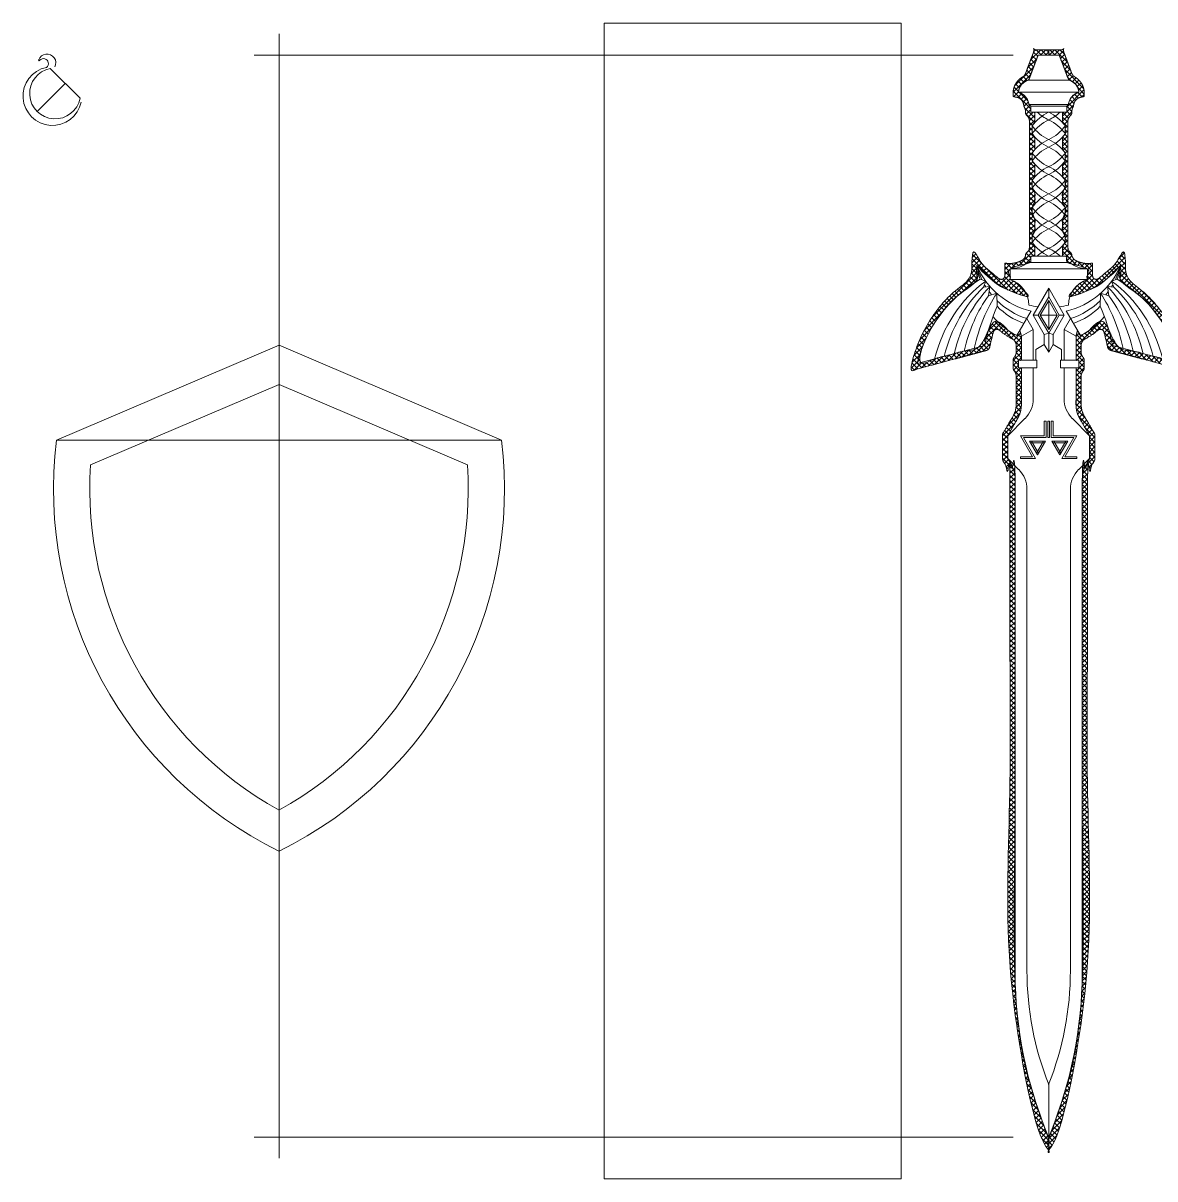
# Model space of a CAD drawing. Header units: inches. Extents: x -17.3 to 28.4, y -11 to 34.2.
# Drawn here: x 7.37 to 17.44, y 11.82 to 22.1 of the extents above; entities that cross this region are included whole.
import ezdxf

# ---------------------------------------------------------------- set-up
doc = ezdxf.new("R2010")
doc.units = ezdxf.units.IN
doc.header["$MEASUREMENT"] = 0
doc.layers.add('NOPLOT', color=5, linetype='Continuous', lineweight=5)
picture_1 = doc.add_image_def('image2.png', size_in_pixel=(401, 1561))

# ---------------------------------------------------------------- blocks, each defined once
blk = doc.blocks.new('HandleStrap')
at = {"layer": 'NOPLOT'}
for p, q in [((-0.025, 0.066), (-0.025, 0.121)), ((0, -0.035), (0, 0.035)), ((-0.025, -0.066), (-0.025, -0.121))]:
    blk.add_line(p, q, dxfattribs=at)
for centre, start, end in [((-0.306, -0.189), 36.1143, 65.3379), ((-0.306, -0.258), 36.1143, 65.3379), ((-0.306, 0.258), 294.6621, 323.8857), ((-0.306, 0.189), 294.6621, 323.8857)]:
    blk.add_arc(centre, 0.379, start, end, dxfattribs=at)
blk = doc.blocks.new('Handle')
at = {"layer": 'NOPLOT'}
for p in [(0.148, 0.484), (0.148, 0.242), (0.148, 0), (0.148, -0.242), (0.148, -0.484)]:
    blk.add_blockref('HandleStrap', p, dxfattribs=at)
blk = doc.blocks.new('MS_Half')
at = {"layer": 'NOPLOT'}
h = blk.add_hatch(dxfattribs=at)
h.set_pattern_fill('ANSI37', color=256, scale=0.25)
h.set_pattern_definition([(45, (23.207563, 0.0515), (-0.022097087, 0.022097087), []), (135, (23.207563, 0.0515), (-0.022097087, -0.022097087), [])])
edge = h.paths.add_edge_path()
edge.add_spline(control_points=[(-0.191, -0.543), (-0.177, -0.555), (-0.17, -0.572), (-0.17, -0.59), (-0.17, -0.962), (-0.17, -1.334), (-0.17, -1.705), (-0.17, -1.724), (-0.177, -1.74), (-0.191, -1.752), (-0.199, -1.76), (-0.205, -1.769), (-0.206, -1.78), (-0.209, -1.8), (-0.221, -1.816), (-0.238, -1.826), (-0.262, -1.839), (-0.29, -1.848), (-0.326, -1.853), (-0.335, -1.854), (-0.344, -1.854), (-0.36, -1.854), (-0.375, -1.852), (-0.39, -1.851), (-0.39, -1.851), (-0.391, -1.851), (-0.391, -1.851), (-0.391, -1.867), (-0.391, -1.884), (-0.391, -1.901), (-0.391, -1.922), (-0.391, -1.943), (-0.391, -1.964), (-0.391, -1.975), (-0.397, -1.986), (-0.407, -1.991), (-0.418, -1.997), (-0.43, -1.996), (-0.44, -1.989), (-0.501, -1.947), (-0.556, -1.897), (-0.602, -1.841), (-0.626, -1.811), (-0.648, -1.781), (-0.667, -1.749), (-0.676, -1.788), (-0.682, -1.827), (-0.685, -1.867), (-0.688, -1.906), (-0.688, -1.945), (-0.684, -1.984), (-0.8, -2.059), (-0.907, -2.157), (-1.099, -2.409), (-1.175, -2.57), (-1.215, -2.733), (-1.221, -2.758), (-1.227, -2.784), (-1.231, -2.809), (-1.207, -2.803), (-1.182, -2.796), (-1.157, -2.789), (-0.959, -2.736), (-0.761, -2.683), (-0.561, -2.629), (-0.559, -2.629), (-0.557, -2.628), (-0.539, -2.624), (-0.526, -2.61), (-0.523, -2.592), (-0.514, -2.548), (-0.503, -2.504), (-0.491, -2.462), (-0.488, -2.452), (-0.481, -2.444), (-0.47, -2.441), (-0.46, -2.437), (-0.449, -2.44), (-0.441, -2.446), (-0.404, -2.477), (-0.364, -2.504), (-0.323, -2.526), (-0.302, -2.537), (-0.289, -2.558), (-0.289, -2.581), (-0.289, -2.602), (-0.289, -2.623), (-0.289, -2.644), (-0.289, -2.659), (-0.295, -2.673), (-0.304, -2.685), (-0.312, -2.693), (-0.316, -2.704), (-0.316, -2.715), (-0.316, -2.737), (-0.316, -2.759), (-0.316, -2.782), (-0.316, -2.782), (-0.316, -2.782), (-0.316, -2.794), (-0.312, -2.804), (-0.304, -2.813), (-0.295, -2.824), (-0.289, -2.838), (-0.289, -2.853), (-0.289, -2.933), (-0.289, -3.012), (-0.289, -3.117), (-0.29, -3.129), (-0.295, -3.16), (-0.3, -3.175), (-0.318, -3.217), (-0.333, -3.239), (-0.36, -3.285), (-0.374, -3.309), (-0.393, -3.342), (-0.399, -3.353), (-0.405, -3.363), (-0.407, -3.366), (-0.409, -3.37), (-0.411, -3.374), (-0.411, -3.378), (-0.411, -3.382), (-0.411, -3.386), (-0.411, -3.453), (-0.411, -3.52), (-0.411, -3.587), (-0.411, -3.588), (-0.411, -3.588), (-0.411, -3.592), (-0.411, -3.597), (-0.411, -3.601), (-0.409, -3.604), (-0.407, -3.608), (-0.405, -3.612), (-0.401, -3.619), (-0.397, -3.626), (-0.387, -3.642), (-0.382, -3.651), (-0.376, -3.662), (-0.374, -3.665), (-0.372, -3.669), (-0.365, -3.683), (-0.357, -3.701), (-0.354, -3.71), (-0.35, -3.726), (-0.349, -3.732), (-0.347, -3.743), (-0.347, -3.747), (-0.346, -3.755), (-0.346, -3.758), (-0.346, -3.764), (-0.346, -3.766), (-0.346, -3.769), (-0.346, -3.79), (-0.346, -3.824), (-0.346, -3.841), (-0.346, -3.892), (-0.346, -3.927), (-0.346, -4.029), (-0.346, -4.098), (-0.346, -4.303), (-0.346, -4.44), (-0.346, -4.851), (-0.346, -5.125), (-0.346, -5.947), (-0.346, -6.495), (-0.346, -7.399), (-0.346, -7.755), (-0.346, -8.167), (-0.345, -8.212), (-0.342, -8.309), (-0.34, -8.358), (-0.33, -8.503), (-0.32, -8.6), (-0.278, -8.889), (-0.235, -9.08), (-0.14, -9.395), (-0.095, -9.521), (-0.043, -9.643), (-0.033, -9.668), (-0.022, -9.693), (-0.011, -9.718), (-0.004, -9.734), (0, -9.751), (0, -9.769), (0, -9.721), (0, -9.673), (0, -9.625), (-0.198, -9.154), (-0.299, -8.654), (-0.299, -8.143), (-0.299, -6.685), (-0.299, -5.227), (-0.299, -3.769), (-0.299, -3.725), (-0.31, -3.682), (-0.332, -3.644), (-0.343, -3.625), (-0.354, -3.607), (-0.364, -3.588), (-0.364, -3.521), (-0.364, -3.454), (-0.364, -3.386), (-0.335, -3.335), (-0.306, -3.284), (-0.276, -3.233), (-0.254, -3.195), (-0.243, -3.153), (-0.243, -3.108), (-0.243, -3), (-0.243, -2.891), (-0.243, -2.782), (-0.251, -2.782), (-0.26, -2.782), (-0.269, -2.782), (-0.269, -2.76), (-0.269, -2.737), (-0.269, -2.715), (-0.26, -2.715), (-0.251, -2.715), (-0.243, -2.715), (-0.243, -2.643), (-0.243, -2.572), (-0.243, -2.5), (-0.247, -2.483), (-0.252, -2.466), (-0.256, -2.449), (-0.265, -2.464), (-0.274, -2.479), (-0.282, -2.494), (-0.365, -2.454), (-0.438, -2.396), (-0.496, -2.324), (-0.526, -2.405), (-0.55, -2.491), (-0.569, -2.583), (-0.769, -2.637), (-0.969, -2.69), (-1.17, -2.744), (-1.094, -2.434), (-0.906, -2.176), (-0.634, -2.008), (-0.641, -1.962), (-0.642, -1.916), (-0.639, -1.87), (-0.523, -2.012), (-0.367, -2.109), (-0.188, -2.149), (-0.214, -2.076), (-0.27, -2.021), (-0.344, -1.997), (-0.344, -1.965), (-0.344, -1.933), (-0.344, -1.901), (-0.286, -1.9), (-0.23, -1.882), (-0.184, -1.846), (-0.176, -1.846), (-0.168, -1.846), (-0.16, -1.846), (-0.16, -1.827), (-0.16, -1.807), (-0.16, -1.788), (-0.15, -1.788), (-0.14, -1.788), (-0.13, -1.788), (-0.128, -1.788), (-0.125, -1.788), (-0.123, -1.788), (-0.123, -1.776), (-0.123, -1.764), (-0.123, -1.753), (-0.123, -1.734), (-0.123, -1.716), (-0.123, -1.698), (-0.132, -1.688), (-0.14, -1.677), (-0.148, -1.666), (-0.148, -1.643), (-0.148, -1.62), (-0.148, -1.597), (-0.14, -1.586), (-0.132, -1.576), (-0.123, -1.566), (-0.123, -1.548), (-0.123, -1.529), (-0.123, -1.511), (-0.123, -1.492), (-0.123, -1.474), (-0.123, -1.455), (-0.132, -1.445), (-0.14, -1.435), (-0.148, -1.424), (-0.148, -1.401), (-0.148, -1.378), (-0.148, -1.355), (-0.14, -1.344), (-0.132, -1.334), (-0.123, -1.324), (-0.123, -1.306), (-0.123, -1.287), (-0.123, -1.269), (-0.123, -1.25), (-0.123, -1.232), (-0.123, -1.213), (-0.132, -1.203), (-0.14, -1.193), (-0.148, -1.182), (-0.148, -1.159), (-0.148, -1.136), (-0.148, -1.113), (-0.14, -1.102), (-0.132, -1.092), (-0.123, -1.082), (-0.123, -1.063), (-0.123, -1.045), (-0.123, -1.027), (-0.123, -1.008), (-0.123, -0.99), (-0.123, -0.971), (-0.132, -0.961), (-0.14, -0.951), (-0.148, -0.94), (-0.148, -0.917), (-0.148, -0.894), (-0.148, -0.871), (-0.14, -0.86), (-0.132, -0.85), (-0.123, -0.84), (-0.123, -0.821), (-0.123, -0.803), (-0.123, -0.784), (-0.123, -0.766), (-0.123, -0.747), (-0.123, -0.729), (-0.132, -0.719), (-0.14, -0.709), (-0.148, -0.698), (-0.148, -0.675), (-0.148, -0.652), (-0.148, -0.629), (-0.14, -0.618), (-0.132, -0.608), (-0.123, -0.598), (-0.123, -0.579), (-0.123, -0.561), (-0.123, -0.542), (-0.123, -0.531), (-0.123, -0.519), (-0.123, -0.508), (-0.135, -0.508), (-0.148, -0.508), (-0.16, -0.508), (-0.16, -0.49), (-0.16, -0.473), (-0.16, -0.455), (-0.165, -0.45), (-0.171, -0.445), (-0.176, -0.44), (-0.181, -0.386), (-0.217, -0.344), (-0.269, -0.331), (-0.265, -0.277), (-0.231, -0.235), (-0.178, -0.222), (-0.15, -0.148), (-0.122, -0.074), (-0.094, 0), (-0.063, 0), (-0.031, 0), (0, 0), (0, 0.016), (0, 0.031), (0, 0.047), (-0.037, 0.047), (-0.074, 0.047), (-0.11, 0.047), (-0.121, 0.047), (-0.13, 0.052), (-0.136, 0.06), (-0.13, 0.052), (-0.129, 0.041), (-0.133, 0.032), (-0.134, 0.026), (-0.136, 0.021), (-0.138, 0.016), (-0.161, -0.043), (-0.183, -0.103), (-0.205, -0.162), (-0.211, -0.176), (-0.22, -0.187), (-0.232, -0.194), (-0.253, -0.206), (-0.272, -0.223), (-0.304, -0.269), (-0.314, -0.299), (-0.316, -0.327), (-0.316, -0.336), (-0.316, -0.344), (-0.316, -0.353), (-0.316, -0.358), (-0.316, -0.363), (-0.316, -0.368), (-0.306, -0.371), (-0.296, -0.373), (-0.287, -0.375), (-0.285, -0.375), (-0.283, -0.375), (-0.281, -0.376), (-0.265, -0.38), (-0.248, -0.391), (-0.229, -0.418), (-0.224, -0.431), (-0.222, -0.444), (-0.222, -0.451), (-0.22, -0.458), (-0.216, -0.464), (-0.21, -0.474), (-0.207, -0.485), (-0.207, -0.496), (-0.207, -0.5), (-0.207, -0.504), (-0.207, -0.507), (-0.207, -0.508), (-0.207, -0.508), (-0.207, -0.521), (-0.201, -0.534), (-0.191, -0.543)], knot_values=[0, 0, 0, 0, 0.852318, 0.852318, 0.852318, 1.852318, 1.852318, 1.852318, 2.703687, 2.703687, 2.703687, 3.404295, 3.404295, 3.404295, 4.317678, 4.317678, 4.317678, 4.699374, 4.699374, 4.822798, 4.822798, 4.822798, 5.038209, 5.038209, 5.038209, 5.04198, 5.04198, 5.04198, 5.560222, 5.560222, 5.560222, 6.212408, 6.212408, 6.212408, 7.297211, 7.297211, 7.297211, 8.382015, 8.382015, 8.382015, 8.66906, 8.66906, 8.66906, 8.817772, 8.817772, 8.817772, 8.991177, 8.991177, 8.991177, 9.161876, 9.161876, 9.161876, 9.50042, 9.50042, 9.913229, 9.913229, 9.913229, 9.977491, 9.977491, 9.977491, 10.100217, 10.100217, 10.100217, 11.090217, 11.090217, 11.100217, 11.100217, 11.100217, 12.208128, 12.208128, 12.208128, 12.331238, 12.331238, 12.331238, 13.327894, 13.327894, 13.327894, 14.32455, 14.32455, 14.32455, 14.532463, 14.532463, 14.532463, 15.614203, 15.614203, 15.614203, 15.904868, 15.904868, 15.904868, 16.611316, 16.611316, 16.611316, 17.317765, 17.317765, 17.317765, 18.307765, 18.307765, 18.317765, 18.317765, 18.317765, 19.024213, 19.024213, 19.024213, 19.730661, 19.730661, 19.730661, 20.4623, 20.4623, 20.69115, 20.69115, 20.92, 20.92, 21.3777, 21.3777, 21.8354, 21.8354, 22.036518, 22.036518, 22.036518, 22.107699, 22.107699, 22.107699, 22.169855, 22.169855, 22.169855, 23.159855, 23.159855, 23.169855, 23.169855, 23.169855, 23.232011, 23.232011, 23.232011, 23.427776, 23.427776, 23.427776, 23.812918, 23.812918, 24.301052, 24.301052, 24.417282, 24.417282, 24.562896, 24.562896, 24.708509, 24.708509, 24.800124, 24.800124, 24.866595, 24.866595, 24.913919, 24.913919, 24.948279, 24.948279, 24.960022, 24.960022, 24.971764, 24.971764, 24.995249, 24.995249, 25.042218, 25.042218, 25.136157, 25.136157, 25.324034, 25.324034, 25.699789, 25.699789, 25.944269, 25.944269, 25.981934, 25.981934, 26.019599, 26.019599, 26.094929, 26.094929, 26.245589, 26.245589, 26.34923, 26.34923, 26.34923, 26.370462, 26.370462, 26.370462, 26.789448, 26.789448, 26.789448, 27.789448, 27.789448, 27.789448, 28.187303, 28.187303, 28.187303, 29.187303, 29.187303, 29.187303, 29.710902, 29.710902, 29.710902, 30.710902, 30.710902, 30.710902, 31.710902, 31.710902, 31.710902, 32.710902, 32.710902, 32.710902, 33.234501, 33.234501, 33.234501, 34.234501, 34.234501, 34.234501, 35.234501, 35.234501, 35.234501, 36.234501, 36.234501, 36.234501, 37.234501, 37.234501, 37.234501, 38.234501, 38.234501, 38.234501, 39.234501, 39.234501, 39.234501, 40.234501, 40.234501, 40.234501, 40.66397, 40.66397, 40.66397, 40.910055, 40.910055, 40.910055, 41.910055, 41.910055, 41.910055, 42.685933, 42.685933, 42.685933, 42.900974, 42.900974, 42.900974, 43.559917, 43.559917, 43.559917, 44.485234, 44.485234, 44.485234, 45.485234, 45.485234, 45.485234, 46.131501, 46.131501, 46.131501, 47.131501, 47.131501, 47.131501, 48.131501, 48.131501, 48.131501, 49.131501, 49.131501, 49.131501, 50.131501, 50.131501, 50.131501, 51.131501, 51.131501, 51.131501, 52.131501, 52.131501, 52.131501, 52.23727, 52.23727, 52.23727, 53.23727, 53.23727, 53.23727, 53.343039, 53.343039, 53.343039, 54.343039, 54.343039, 54.343039, 55.343039, 55.343039, 55.343039, 55.448808, 55.448808, 55.448808, 56.448808, 56.448808, 56.448808, 56.554577, 56.554577, 56.554577, 57.554577, 57.554577, 57.554577, 58.554577, 58.554577, 58.554577, 58.660346, 58.660346, 58.660346, 59.660346, 59.660346, 59.660346, 59.766115, 59.766115, 59.766115, 60.766115, 60.766115, 60.766115, 61.766115, 61.766115, 61.766115, 61.871884, 61.871884, 61.871884, 62.871884, 62.871884, 62.871884, 62.977653, 62.977653, 62.977653, 63.977653, 63.977653, 63.977653, 64.977653, 64.977653, 64.977653, 65.083422, 65.083422, 65.083422, 66.083422, 66.083422, 66.083422, 66.189191, 66.189191, 66.189191, 67.189191, 67.189191, 67.189191, 68.189191, 68.189191, 68.189191, 69.189191, 69.189191, 69.189191, 70.189191, 70.189191, 70.189191, 71.189191, 71.189191, 71.189191, 72.407605, 72.407605, 72.407605, 73.667855, 73.667855, 73.667855, 74.667855, 74.667855, 74.667855, 75.667855, 75.667855, 75.667855, 76.667855, 76.667855, 76.667855, 77.667855, 77.667855, 77.667855, 78.633248, 78.633248, 78.633248, 79.598641, 79.598641, 79.598641, 79.667489, 79.667489, 79.667489, 80.470158, 80.470158, 80.470158, 81.154513, 81.154513, 81.154513, 81.586634, 81.586634, 82.126011, 82.126011, 82.126011, 82.291629, 82.291629, 82.291629, 82.393837, 82.393837, 82.393837, 82.803499, 82.803499, 82.803499, 82.885252, 82.885252, 82.885252, 83.57169, 83.57169, 84.103667, 84.103667, 84.103667, 84.547942, 84.547942, 84.547942, 85.090409, 85.090409, 85.090409, 85.303834, 85.303834, 85.310118, 85.310118, 85.310118, 86.162436, 86.162436, 86.162436, 86.162436], weights=[1, 0.940373, 0.940373, 1, 1, 1, 1, 0.940504, 0.940504, 1, 0.959512, 0.959512, 1, 0.931678, 0.931678, 1, 1, 1, 1, 1, 1, 1, 1, 1, 1, 1, 1, 1, 1, 1, 1, 1, 1, 0.904314, 0.904314, 1, 0.904314, 0.904314, 1, 1, 1, 1, 1, 1, 1, 1, 1, 1, 1, 1, 1, 1, 1, 1, 1, 1, 1, 1, 1, 1, 1, 1, 1, 1, 1, 1, 1, 0.9003, 0.9003, 1, 1, 1, 1, 0.918922, 0.918922, 1, 0.918922, 0.918922, 1, 1, 1, 1, 0.904841, 0.904841, 1, 1, 1, 1, 0.958842, 0.958842, 1, 0.958842, 0.958842, 1, 1, 1, 1, 1, 1, 0.958842, 0.958842, 1, 0.958842, 0.958842, 1, 1, 1, 1, 1, 1, 1, 1, 1, 1, 1, 1, 1, 1, 1, 1, 1, 1, 1, 1, 1, 1, 1, 1, 1, 1, 1, 1, 1, 1, 1, 1, 1, 1, 1, 1, 1, 1, 1, 1, 1, 1, 1, 1, 1, 1, 1, 1, 1, 1, 1, 1, 1, 1, 1, 1, 1, 1, 1, 1, 1, 1, 1, 1, 1, 1, 1, 1, 1, 1, 1, 1, 1, 1, 1, 1, 1, 1, 1, 0.985424, 0.985424, 1, 1, 1, 1, 0.986853, 0.986853, 1, 1, 1, 1, 0.977284, 0.977284, 1, 1, 1, 1, 1, 1, 1, 1, 1, 1, 0.977284, 0.977284, 1, 1, 1, 1, 1, 1, 1, 1, 1, 1, 1, 1, 1, 1, 1, 1, 1, 1, 1, 1, 1, 1, 0.984689, 0.984689, 1, 0.99496, 0.99496, 1, 1, 1, 1, 0.95046, 0.95046, 1, 0.99615, 0.99615, 1, 0.964142, 0.964142, 1, 0.929913, 0.929913, 1, 1, 1, 1, 0.965497, 0.965497, 1, 1, 1, 1, 1, 1, 1, 1, 1, 1, 1, 1, 1, 1, 1, 1, 1, 1, 1, 0.999068, 0.999068, 1, 1, 1, 1, 0.999068, 0.999068, 1, 1, 1, 1, 1, 1, 1, 0.999068, 0.999068, 1, 1, 1, 1, 0.999068, 0.999068, 1, 1, 1, 1, 1, 1, 1, 0.999068, 0.999068, 1, 1, 1, 1, 0.999068, 0.999068, 1, 1, 1, 1, 1, 1, 1, 0.999068, 0.999068, 1, 1, 1, 1, 0.999068, 0.999068, 1, 1, 1, 1, 1, 1, 1, 0.999068, 0.999068, 1, 1, 1, 1, 0.999068, 0.999068, 1, 1, 1, 1, 1, 1, 1, 1, 1, 1, 1, 1, 1, 1, 1, 1, 0.880068, 0.880068, 1, 0.871969, 0.871969, 1, 1, 1, 1, 1, 1, 1, 1, 1, 1, 1, 1, 1, 0.923831, 0.923831, 1, 0.923831, 0.923831, 1, 1, 1, 1, 1, 1, 1, 0.961351, 0.961351, 1, 1, 1, 1, 1, 1, 1, 1, 1, 1, 1, 1, 1, 1, 1, 1, 1, 1, 1, 1, 1, 1, 1, 0.983619, 0.983619, 1, 0.975627, 0.975627, 1, 1, 1, 1, 1, 1, 0.940373, 0.940373, 1], degree=3, periodic=0)
for p, q in [((-0.178, -0.222), (0, -0.222)), ((-0.269, -0.331), (0, -0.331)), ((-0.176, -0.44), (0, -0.44)), ((-0.176, -0.44), (-0.16, -0.455)), ((-0.16, -0.455), (0, -0.455)), ((-0.16, -0.455), (-0.16, -0.508)), ((-0.16, -0.508), (0, -0.508)), ((-0.123, -0.542), (-0.123, -0.508)), ((-0.16, -1.846), (0, -1.846)), ((-0.123, -1.753), (-0.123, -1.788)), ((-0.344, -1.901), (0, -1.901)), ((-0.344, -1.901), (-0.344, -1.997)), ((-0.56, -2.01), (-0.609, -1.992)), ((-0.579, -2.065), (-0.56, -2.01)), ((-0.344, -1.997), (0, -1.997)), ((-0.522, -2.058), (-0.579, -2.065)), ((-0.536, -2.14), (-0.522, -2.058)), ((-0.536, -2.14), (-0.462, -2.119)), ((-0.459, -2.234), (-0.462, -2.119)), ((0, -2.151), (0, -2.073)), ((0, -2.183), (0, -2.442)), ((-0.157, -2.276), (-0.282, -2.494)), ((-0.138, -2.312), (-0.093, -2.312)), ((-0.075, -2.312), (0, -2.312)), ((-0.243, -2.5), (-0.138, -2.442)), ((0, -2.474), (-0.039, -2.484)), ((-0.039, -2.484), (-0.039, -2.575)), ((0, -2.474), (0, -2.643)), ((-1.17, -2.744), (-0.569, -2.583)), ((-0.039, -2.575), (0, -2.643)), ((-0.137, -3.056), (-0.137, -2.782)), ((-0.364, -3.386), (-0.211, -3.232)), ((-0.039, -3.256), (-0.039, -3.386)), ((-0.023, -3.256), (-0.039, -3.256)), ((-0.023, -3.256), (-0.023, -3.402)), ((0, -3.256), (-0.008, -3.256)), ((-0.008, -3.256), (-0.008, -3.402)), ((-0.17, -3.433), (-0.099, -3.557)), ((-0.027, -3.433), (-0.17, -3.433)), ((-0.036, -3.449), (-0.161, -3.449)), ((-0.152, -3.433), (-0.09, -3.541)), ((-0.045, -3.433), (-0.108, -3.541)), ((-0.027, -3.433), (-0.099, -3.557)), ((-0.364, -3.588), (-0.267, -3.686)), ((-0.251, -3.588), (-0.251, -3.573)), ((-0.251, -3.573), (-0.144, -3.573)), ((-0.117, -3.588), (-0.251, -3.588)), ((-0.193, -8.143), (-0.193, -3.863)), ((0, -9.157), (0, -9.625))]:
    blk.add_line(p, q, dxfattribs=at)
for points in [[(0, 0), (-0.094, 0), (-0.178, -0.222)], [(-0.16, -1.788), (-0.16, -1.846), (-0.184, -1.846)], [(-0.13, -1.788), (-0.16, -1.788)], [(-0.13, -1.788), (0, -1.788)], [(0, -2.073), (-0.138, -2.312), (-0.039, -2.484)], [(0, -2.151), (-0.093, -2.312), (0, -2.474)], [(0, -2.183), (-0.075, -2.312), (0, -2.442)], [(-0.195, -2.343), (-0.138, -2.442), (-0.138, -2.715)], [(-0.256, -2.449), (-0.243, -2.5), (-0.243, -2.715)], [(-0.039, -2.575), (-0.115, -2.619), (-0.115, -2.715)], [(-0.039, -3.386), (-0.251, -3.386), (-0.144, -3.573)], [(-0.023, -3.402), (-0.224, -3.402), (-0.117, -3.588)], [(0, -3.402), (-0.008, -3.402)]]:
    blk.add_lwpolyline(points, dxfattribs=at)
blk.add_lwpolyline([(-0.269, -2.715), (-0.105, -2.715), (-0.105, -2.782), (-0.269, -2.782)], close=True, dxfattribs=at)
for points in [[(-0.243, -2.782), (-0.243, -3.108, -0.131652), (-0.276, -3.233), (-0.364, -3.386), (-0.364, -3.588)], [(-0.364, -3.588), (-0.332, -3.644, -0.131652), (-0.299, -3.769), (-0.299, -8.143)]]:
    blk.add_lwpolyline(points, format="xyb", dxfattribs=at)
for centre, radius, start, end in [((-0.149, -0.339), 0.12, 103.8362, 176.0432), ((-0.301, -0.452), 0.125, 5.626, 75.436), ((0.158, -0.232), 0.379, 226.5773, 245.3379), ((0.158, -2.063), 0.379, 114.6621, 133.4227), ((-0.345, -1.634), 0.266, 270.2112, 307.2396), ((0, -1.919), 0.641, 175.6174, 187.9383), ((-0.003, -1.605), 0.689, 202.6797, 257.1113), ((-0.005, -1.351), 0.819, 219.3351, 257.0897), ((0, -1.715), 0.657, 193.6604, 205.5281), ((0, -1.781), 0.645, 187.9783, 199.1652), ((-0.001, -3.031), 1.203, 120.3655, 166.2231), ((0, -1.715), 0.657, 209.7309, 211.8873), ((-0.419, -2.229), 0.244, 1.4119, 72.1507), ((0, -1.715), 0.657, 216.3073, 219.3491), ((0, -1.715), 0.657, 225.5601, 252.7569), ((0, -1.781), 0.645, 224.6142, 250.0262), ((-0.003, -1.605), 0.642, 254.4661, 261.6309), ((0, -1.919), 0.641, 219.2467, 243.8535), ((-0.387, -3.056), 0.25, 315, 0), ((-0.443, -3.863), 0.25, 0, 45), ((3.526, -8.143), 3.825, 180, 202.7954), ((2.559, -8.143), 2.752, 180, 201.6125)]:
    blk.add_arc(centre, radius, start, end, dxfattribs=at)
for centre, ratio, start_param, end_param in [((-0.001, -3.031), 0.875737, 3.700593, 4.436736), ((0, -3.031), 0.807043, 3.780509, 4.416754), ((-0.001, -3.031), 0.734132, 3.77172, 4.396058), ((-0.001, -3.031), 0.661363, 3.878682, 4.375206), ((-0.001, -3.031), 0.586626, 3.852569, 4.353853), ((-0.001, -3.031), 0.507957, 3.98867, 4.331467)]:
    blk.add_ellipse(centre, major_axis=(0, -1.203), ratio=ratio, start_param=start_param, end_param=end_param, dxfattribs=at)
blk.add_rational_spline([(-0.191, -0.543), (-0.177, -0.555), (-0.17, -0.572), (-0.17, -0.59), (-0.17, -0.962), (-0.17, -1.334), (-0.17, -1.705), (-0.17, -1.724), (-0.177, -1.74), (-0.191, -1.752), (-0.199, -1.76), (-0.205, -1.769), (-0.206, -1.78), (-0.209, -1.8), (-0.221, -1.816), (-0.238, -1.826), (-0.262, -1.839), (-0.29, -1.848), (-0.326, -1.853), (-0.335, -1.854), (-0.344, -1.854), (-0.36, -1.854), (-0.375, -1.852), (-0.39, -1.851), (-0.39, -1.851), (-0.391, -1.851), (-0.391, -1.851), (-0.391, -1.867), (-0.391, -1.884), (-0.391, -1.901), (-0.391, -1.922), (-0.391, -1.943), (-0.391, -1.964), (-0.391, -1.975), (-0.397, -1.986), (-0.407, -1.991), (-0.418, -1.997), (-0.43, -1.996), (-0.44, -1.989), (-0.501, -1.947), (-0.556, -1.897), (-0.602, -1.841), (-0.626, -1.811), (-0.648, -1.781), (-0.667, -1.749), (-0.676, -1.788), (-0.682, -1.827), (-0.685, -1.867), (-0.688, -1.906), (-0.688, -1.945), (-0.684, -1.984), (-0.8, -2.059), (-0.907, -2.157), (-1.099, -2.409), (-1.175, -2.57), (-1.215, -2.733), (-1.221, -2.758), (-1.227, -2.784), (-1.231, -2.809), (-1.207, -2.803), (-1.182, -2.796), (-1.157, -2.789), (-0.959, -2.736), (-0.761, -2.683), (-0.561, -2.629), (-0.559, -2.629), (-0.557, -2.628), (-0.539, -2.624), (-0.526, -2.61), (-0.523, -2.592), (-0.514, -2.548), (-0.503, -2.504), (-0.491, -2.462), (-0.488, -2.452), (-0.481, -2.444), (-0.47, -2.441), (-0.46, -2.437), (-0.449, -2.44), (-0.441, -2.446), (-0.404, -2.477), (-0.364, -2.504), (-0.323, -2.526), (-0.302, -2.537), (-0.289, -2.558), (-0.289, -2.581), (-0.289, -2.602), (-0.289, -2.623), (-0.289, -2.644), (-0.289, -2.659), (-0.295, -2.673), (-0.304, -2.685), (-0.312, -2.693), (-0.316, -2.704), (-0.316, -2.715), (-0.316, -2.737), (-0.316, -2.759), (-0.316, -2.782), (-0.316, -2.782), (-0.316, -2.782), (-0.316, -2.794), (-0.312, -2.804), (-0.304, -2.813), (-0.295, -2.824), (-0.289, -2.838), (-0.289, -2.853), (-0.289, -2.933), (-0.289, -3.012), (-0.289, -3.117), (-0.29, -3.129), (-0.295, -3.16), (-0.3, -3.175), (-0.318, -3.217), (-0.333, -3.239), (-0.36, -3.285), (-0.374, -3.309), (-0.393, -3.342), (-0.399, -3.353), (-0.405, -3.363), (-0.407, -3.366), (-0.409, -3.37), (-0.411, -3.374), (-0.411, -3.378), (-0.411, -3.382), (-0.411, -3.386), (-0.411, -3.453), (-0.411, -3.52), (-0.411, -3.587), (-0.411, -3.588), (-0.411, -3.588), (-0.411, -3.592), (-0.411, -3.597), (-0.411, -3.601), (-0.409, -3.604), (-0.407, -3.608), (-0.405, -3.612), (-0.401, -3.619), (-0.397, -3.626), (-0.387, -3.642), (-0.382, -3.651), (-0.376, -3.662), (-0.374, -3.665), (-0.372, -3.669), (-0.365, -3.683), (-0.357, -3.701), (-0.354, -3.71), (-0.35, -3.726), (-0.349, -3.732), (-0.347, -3.743), (-0.347, -3.747), (-0.346, -3.755), (-0.346, -3.758), (-0.346, -3.764), (-0.346, -3.766), (-0.346, -3.769), (-0.346, -3.79), (-0.346, -3.824), (-0.346, -3.841), (-0.346, -3.892), (-0.346, -3.927), (-0.346, -4.029), (-0.346, -4.098), (-0.346, -4.303), (-0.346, -4.44), (-0.346, -4.851), (-0.346, -5.125), (-0.346, -5.947), (-0.346, -6.495), (-0.346, -7.399), (-0.346, -7.755), (-0.346, -8.167), (-0.345, -8.212), (-0.342, -8.309), (-0.34, -8.358), (-0.33, -8.503), (-0.32, -8.6), (-0.278, -8.889), (-0.235, -9.08), (-0.14, -9.395), (-0.095, -9.521), (-0.043, -9.643), (-0.033, -9.668), (-0.022, -9.693), (-0.011, -9.718), (-0.004, -9.734), (0, -9.751), (0, -9.769), (0, -9.721), (0, -9.673), (0, -9.625), (-0.198, -9.154), (-0.299, -8.654), (-0.299, -8.143), (-0.299, -6.685), (-0.299, -5.227), (-0.299, -3.769), (-0.299, -3.725), (-0.31, -3.682), (-0.332, -3.644), (-0.343, -3.625), (-0.354, -3.607), (-0.364, -3.588), (-0.364, -3.521), (-0.364, -3.454), (-0.364, -3.386), (-0.335, -3.335), (-0.306, -3.284), (-0.276, -3.233), (-0.254, -3.195), (-0.243, -3.153), (-0.243, -3.108), (-0.243, -3), (-0.243, -2.891), (-0.243, -2.782), (-0.251, -2.782), (-0.26, -2.782), (-0.269, -2.782), (-0.269, -2.76), (-0.269, -2.737), (-0.269, -2.715), (-0.26, -2.715), (-0.251, -2.715), (-0.243, -2.715), (-0.243, -2.643), (-0.243, -2.572), (-0.243, -2.5), (-0.247, -2.483), (-0.252, -2.466), (-0.256, -2.449), (-0.265, -2.464), (-0.274, -2.479), (-0.282, -2.494), (-0.365, -2.454), (-0.438, -2.396), (-0.496, -2.324), (-0.526, -2.405), (-0.55, -2.491), (-0.569, -2.583), (-0.769, -2.637), (-0.969, -2.69), (-1.17, -2.744), (-1.094, -2.434), (-0.906, -2.176), (-0.634, -2.008), (-0.641, -1.962), (-0.642, -1.916), (-0.639, -1.87), (-0.523, -2.012), (-0.367, -2.109), (-0.188, -2.149), (-0.214, -2.076), (-0.27, -2.021), (-0.344, -1.997), (-0.344, -1.965), (-0.344, -1.933), (-0.344, -1.901), (-0.286, -1.9), (-0.23, -1.882), (-0.184, -1.846), (-0.176, -1.846), (-0.168, -1.846), (-0.16, -1.846), (-0.16, -1.827), (-0.16, -1.807), (-0.16, -1.788), (-0.15, -1.788), (-0.14, -1.788), (-0.13, -1.788), (-0.128, -1.788), (-0.125, -1.788), (-0.123, -1.788), (-0.123, -1.776), (-0.123, -1.764), (-0.123, -1.753), (-0.123, -1.734), (-0.123, -1.716), (-0.123, -1.698), (-0.132, -1.688), (-0.14, -1.677), (-0.148, -1.666), (-0.148, -1.643), (-0.148, -1.62), (-0.148, -1.597), (-0.14, -1.586), (-0.132, -1.576), (-0.123, -1.566), (-0.123, -1.548), (-0.123, -1.529), (-0.123, -1.511), (-0.123, -1.492), (-0.123, -1.474), (-0.123, -1.455), (-0.132, -1.445), (-0.14, -1.435), (-0.148, -1.424), (-0.148, -1.401), (-0.148, -1.378), (-0.148, -1.355), (-0.14, -1.344), (-0.132, -1.334), (-0.123, -1.324), (-0.123, -1.306), (-0.123, -1.287), (-0.123, -1.269), (-0.123, -1.25), (-0.123, -1.232), (-0.123, -1.213), (-0.132, -1.203), (-0.14, -1.193), (-0.148, -1.182), (-0.148, -1.159), (-0.148, -1.136), (-0.148, -1.113), (-0.14, -1.102), (-0.132, -1.092), (-0.123, -1.082), (-0.123, -1.063), (-0.123, -1.045), (-0.123, -1.027), (-0.123, -1.008), (-0.123, -0.99), (-0.123, -0.971), (-0.132, -0.961), (-0.14, -0.951), (-0.148, -0.94), (-0.148, -0.917), (-0.148, -0.894), (-0.148, -0.871), (-0.14, -0.86), (-0.132, -0.85), (-0.123, -0.84), (-0.123, -0.821), (-0.123, -0.803), (-0.123, -0.784), (-0.123, -0.766), (-0.123, -0.747), (-0.123, -0.729), (-0.132, -0.719), (-0.14, -0.709), (-0.148, -0.698), (-0.148, -0.675), (-0.148, -0.652), (-0.148, -0.629), (-0.14, -0.618), (-0.132, -0.608), (-0.123, -0.598), (-0.123, -0.579), (-0.123, -0.561), (-0.123, -0.542), (-0.123, -0.531), (-0.123, -0.519), (-0.123, -0.508), (-0.135, -0.508), (-0.148, -0.508), (-0.16, -0.508), (-0.16, -0.49), (-0.16, -0.473), (-0.16, -0.455), (-0.165, -0.45), (-0.171, -0.445), (-0.176, -0.44), (-0.181, -0.386), (-0.217, -0.344), (-0.269, -0.331), (-0.265, -0.277), (-0.231, -0.235), (-0.178, -0.222), (-0.15, -0.148), (-0.122, -0.074), (-0.094, 0), (-0.063, 0), (-0.031, 0), (0, 0), (0, 0.016), (0, 0.031), (0, 0.047), (-0.037, 0.047), (-0.074, 0.047), (-0.11, 0.047), (-0.121, 0.047), (-0.13, 0.052), (-0.136, 0.06), (-0.13, 0.052), (-0.129, 0.041), (-0.133, 0.032), (-0.134, 0.026), (-0.136, 0.021), (-0.138, 0.016), (-0.161, -0.043), (-0.183, -0.103), (-0.205, -0.162), (-0.211, -0.176), (-0.22, -0.187), (-0.232, -0.194), (-0.253, -0.206), (-0.272, -0.223), (-0.304, -0.269), (-0.314, -0.299), (-0.316, -0.327), (-0.316, -0.336), (-0.316, -0.344), (-0.316, -0.353), (-0.316, -0.358), (-0.316, -0.363), (-0.316, -0.368), (-0.306, -0.371), (-0.296, -0.373), (-0.287, -0.375), (-0.285, -0.375), (-0.283, -0.375), (-0.281, -0.376), (-0.265, -0.38), (-0.248, -0.391), (-0.229, -0.418), (-0.224, -0.431), (-0.222, -0.444), (-0.222, -0.451), (-0.22, -0.458), (-0.216, -0.464), (-0.21, -0.474), (-0.207, -0.485), (-0.207, -0.496), (-0.207, -0.5), (-0.207, -0.504), (-0.207, -0.507), (-0.207, -0.508), (-0.207, -0.508), (-0.207, -0.521), (-0.201, -0.534), (-0.191, -0.543)], [1, 0.940373466559, 0.940373466559, 1, 1, 1, 1, 0.940504202107, 0.940504202107, 1, 0.959512339513, 0.959512339513, 1, 0.931677589977, 0.931677589977, 1, 1, 1, 1, 1, 1, 1, 1, 1, 1, 1, 1, 1, 1, 1, 1, 1, 1, 0.904314218483, 0.904314218483, 1, 0.904314218483, 0.904314218483, 1, 1, 1, 1, 1, 1, 1, 1, 1, 1, 1, 1, 1, 1, 1, 1, 1, 1, 1, 1, 1, 1, 1, 1, 1, 1, 1, 1, 1, 0.900300350783, 0.900300350783, 1, 1, 1, 1, 0.918921921974, 0.918921921974, 1, 0.918921921974, 0.918921921974, 1, 1, 1, 1, 0.904840585231, 0.904840585231, 1, 1, 1, 1, 0.958841524731, 0.958841524731, 1, 0.958841524784, 0.958841524784, 1, 1, 1, 1, 1, 1, 0.958841524815, 0.958841524815, 1, 0.958841524803, 0.958841524803, 1, 1, 1, 1, 1, 1, 1, 1, 1, 1, 1, 1, 1, 1, 1, 1, 1, 1, 1, 1, 1, 1, 1, 1, 1, 1, 1, 1, 1, 1, 1, 1, 1, 1, 1, 1, 1, 1, 1, 1, 1, 1, 1, 1, 1, 1, 1, 1, 1, 1, 1, 1, 1, 1, 1, 1, 1, 1, 1, 1, 1, 1, 1, 1, 1, 1, 1, 1, 1, 1, 1, 1, 1, 1, 1, 1, 1, 1, 1, 0.985424303169, 0.985424303169, 1, 1, 1, 1, 0.986852708456, 0.986852708456, 1, 1, 1, 1, 0.977283884193, 0.977283884193, 1, 1, 1, 1, 1, 1, 1, 1, 1, 1, 0.977283884193, 0.977283884193, 1, 1, 1, 1, 1, 1, 1, 1, 1, 1, 1, 1, 1, 1, 1, 1, 1, 1, 1, 1, 1, 1, 0.984688677868, 0.984688677868, 1, 0.994959863206, 0.994959863206, 1, 1, 1, 1, 0.950460461591, 0.950460461591, 1, 0.996150164316, 0.996150164316, 1, 0.964142288848, 0.964142288848, 1, 0.929912755624, 0.929912755624, 1, 1, 1, 1, 0.965496672763, 0.965496672763, 1, 1, 1, 1, 1, 1, 1, 1, 1, 1, 1, 1, 1, 1, 1, 1, 1, 1, 1, 0.999067960793, 0.999067960793, 1, 1, 1, 1, 0.999067960793, 0.999067960793, 1, 1, 1, 1, 1, 1, 1, 0.999067960793, 0.999067960793, 1, 1, 1, 1, 0.999067960793, 0.999067960793, 1, 1, 1, 1, 1, 1, 1, 0.999067960793, 0.999067960793, 1, 1, 1, 1, 0.999067960793, 0.999067960793, 1, 1, 1, 1, 1, 1, 1, 0.999067960793, 0.999067960793, 1, 1, 1, 1, 0.999067960793, 0.999067960793, 1, 1, 1, 1, 1, 1, 1, 0.999067960793, 0.999067960793, 1, 1, 1, 1, 0.999067960793, 0.999067960793, 1, 1, 1, 1, 1, 1, 1, 1, 1, 1, 1, 1, 1, 1, 1, 1, 0.88006793707, 0.88006793707, 1, 0.871969257671, 0.871969257671, 1, 1, 1, 1, 1, 1, 1, 1, 1, 1, 1, 1, 1, 0.923831041458, 0.923831041458, 1, 0.923831041458, 0.923831041458, 1, 1, 1, 1, 1, 1, 1, 0.961350903099, 0.961350903099, 1, 1, 1, 1, 1, 1, 1, 1, 1, 1, 1, 1, 1, 1, 1, 1, 1, 1, 1, 1, 1, 1, 1, 0.983619156911, 0.983619156911, 1, 0.975627458575, 0.975627458575, 1, 1, 1, 1, 1, 1, 0.940373466559, 0.940373466559, 1], degree=3, knots=[0, 0, 0, 0, 0.852318, 0.852318, 0.852318, 1.852318, 1.852318, 1.852318, 2.703687, 2.703687, 2.703687, 3.404295, 3.404295, 3.404295, 4.317678, 4.317678, 4.317678, 4.699374, 4.699374, 4.822798, 4.822798, 4.822798, 5.038209, 5.038209, 5.038209, 5.04198, 5.04198, 5.04198, 5.560222, 5.560222, 5.560222, 6.212408, 6.212408, 6.212408, 7.297211, 7.297211, 7.297211, 8.382015, 8.382015, 8.382015, 8.66906, 8.66906, 8.66906, 8.817772, 8.817772, 8.817772, 8.991177, 8.991177, 8.991177, 9.161876, 9.161876, 9.161876, 9.50042, 9.50042, 9.913229, 9.913229, 9.913229, 9.977491, 9.977491, 9.977491, 10.100217, 10.100217, 10.100217, 11.090217, 11.090217, 11.100217, 11.100217, 11.100217, 12.208128, 12.208128, 12.208128, 12.331238, 12.331238, 12.331238, 13.327894, 13.327894, 13.327894, 14.32455, 14.32455, 14.32455, 14.532463, 14.532463, 14.532463, 15.614203, 15.614203, 15.614203, 15.904868, 15.904868, 15.904868, 16.611316, 16.611316, 16.611316, 17.317765, 17.317765, 17.317765, 18.307765, 18.307765, 18.317765, 18.317765, 18.317765, 19.024213, 19.024213, 19.024213, 19.730661, 19.730661, 19.730661, 20.4623, 20.4623, 20.69115, 20.69115, 20.92, 20.92, 21.3777, 21.3777, 21.8354, 21.8354, 22.036518, 22.036518, 22.036518, 22.107699, 22.107699, 22.107699, 22.169855, 22.169855, 22.169855, 23.159855, 23.159855, 23.169855, 23.169855, 23.169855, 23.232011, 23.232011, 23.232011, 23.427776, 23.427776, 23.427776, 23.812918, 23.812918, 24.301052, 24.301052, 24.417282, 24.417282, 24.562896, 24.562896, 24.708509, 24.708509, 24.800124, 24.800124, 24.866595, 24.866595, 24.913919, 24.913919, 24.948279, 24.948279, 24.960022, 24.960022, 24.971764, 24.971764, 24.995249, 24.995249, 25.042218, 25.042218, 25.136157, 25.136157, 25.324034, 25.324034, 25.699789, 25.699789, 25.944269, 25.944269, 25.981934, 25.981934, 26.019599, 26.019599, 26.094929, 26.094929, 26.245589, 26.245589, 26.34923, 26.34923, 26.34923, 26.370462, 26.370462, 26.370462, 26.789448, 26.789448, 26.789448, 27.789448, 27.789448, 27.789448, 28.187303, 28.187303, 28.187303, 29.187303, 29.187303, 29.187303, 29.710902, 29.710902, 29.710902, 30.710902, 30.710902, 30.710902, 31.710902, 31.710902, 31.710902, 32.710902, 32.710902, 32.710902, 33.234501, 33.234501, 33.234501, 34.234501, 34.234501, 34.234501, 35.234501, 35.234501, 35.234501, 36.234501, 36.234501, 36.234501, 37.234501, 37.234501, 37.234501, 38.234501, 38.234501, 38.234501, 39.234501, 39.234501, 39.234501, 40.234501, 40.234501, 40.234501, 40.66397, 40.66397, 40.66397, 40.910055, 40.910055, 40.910055, 41.910055, 41.910055, 41.910055, 42.685933, 42.685933, 42.685933, 42.900974, 42.900974, 42.900974, 43.559917, 43.559917, 43.559917, 44.485234, 44.485234, 44.485234, 45.485234, 45.485234, 45.485234, 46.131501, 46.131501, 46.131501, 47.131501, 47.131501, 47.131501, 48.131501, 48.131501, 48.131501, 49.131501, 49.131501, 49.131501, 50.131501, 50.131501, 50.131501, 51.131501, 51.131501, 51.131501, 52.131501, 52.131501, 52.131501, 52.23727, 52.23727, 52.23727, 53.23727, 53.23727, 53.23727, 53.343039, 53.343039, 53.343039, 54.343039, 54.343039, 54.343039, 55.343039, 55.343039, 55.343039, 55.448808, 55.448808, 55.448808, 56.448808, 56.448808, 56.448808, 56.554577, 56.554577, 56.554577, 57.554577, 57.554577, 57.554577, 58.554577, 58.554577, 58.554577, 58.660346, 58.660346, 58.660346, 59.660346, 59.660346, 59.660346, 59.766115, 59.766115, 59.766115, 60.766115, 60.766115, 60.766115, 61.766115, 61.766115, 61.766115, 61.871884, 61.871884, 61.871884, 62.871884, 62.871884, 62.871884, 62.977653, 62.977653, 62.977653, 63.977653, 63.977653, 63.977653, 64.977653, 64.977653, 64.977653, 65.083422, 65.083422, 65.083422, 66.083422, 66.083422, 66.083422, 66.189191, 66.189191, 66.189191, 67.189191, 67.189191, 67.189191, 68.189191, 68.189191, 68.189191, 69.189191, 69.189191, 69.189191, 70.189191, 70.189191, 70.189191, 71.189191, 71.189191, 71.189191, 72.407605, 72.407605, 72.407605, 73.667855, 73.667855, 73.667855, 74.667855, 74.667855, 74.667855, 75.667855, 75.667855, 75.667855, 76.667855, 76.667855, 76.667855, 77.667855, 77.667855, 77.667855, 78.633248, 78.633248, 78.633248, 79.598641, 79.598641, 79.598641, 79.667489, 79.667489, 79.667489, 80.470158, 80.470158, 80.470158, 81.154513, 81.154513, 81.154513, 81.586634, 81.586634, 82.126011, 82.126011, 82.126011, 82.291629, 82.291629, 82.291629, 82.393837, 82.393837, 82.393837, 82.803499, 82.803499, 82.803499, 82.885252, 82.885252, 82.885252, 83.57169, 83.57169, 84.103667, 84.103667, 84.103667, 84.547942, 84.547942, 84.547942, 85.090409, 85.090409, 85.090409, 85.303834, 85.303834, 85.310118, 85.310118, 85.310118, 86.162436, 86.162436, 86.162436, 86.162436], dxfattribs=at)
at = {"layer": 'NOPLOT', "xscale": -1}
blk.add_blockref('Handle', (0, -1.148), dxfattribs=at)

msp = doc.modelspace()

# ---------------------------------------------------------------- linework, layer by layer
at = {"layer": 'NOPLOT'}
for p, q in [((9.647, 22), (9.647, 12)), ((9.425, 21.812), (16.175, 21.812)), ((7.612, 21.693), (7.877, 21.428)), ((7.745, 21.56), (7.495, 21.311)), ((7.668, 18.388), (9.647, 19.233)), ((11.626, 18.388), (9.647, 19.233)), ((7.971, 18.167), (9.647, 18.882)), ((11.323, 18.167), (9.647, 18.882)), ((7.668, 18.388), (11.626, 18.388)), ((9.425, 12.188), (16.175, 12.188))]:
    msp.add_line(p, q, dxfattribs=at)
for centre, radius, start, end in [((7.583, 21.743), 0.0787, 332.0295, 160.3205), ((7.631, 21.447), 0.261, 101.8707, 348.1293), ((7.655, 21.471), 0.226, 100.9202, 349.0798), ((7.514, 21.767), 0.00545, 156.4597, 336.4597), ((7.552, 21.737), 0.0433, 306.8963, 139.0756), ((11.231, 17.953), 3.59, 173.047, 243.8049), ((8.062, 17.953), 3.59, 296.1951, 6.953), ((11.231, 17.953), 3.267, 176.2526, 240.9914), ((8.062, 17.953), 3.267, 299.0086, 3.7474)]:
    msp.add_arc(centre, radius, start, end, dxfattribs=at)

# ---------------------------------------------------------------- block references
msp.add_blockref('MS_Half', (16.492, 21.812), dxfattribs=at)
at = {"layer": 'NOPLOT', "xscale": -1}
msp.add_blockref('MS_Half', (16.492, 21.812), dxfattribs=at)

# ---------------------------------------------------------------- pictures from other files: only their frames are drawn
at = {"layer": 'NOPLOT'}
image = msp.add_image(picture_1, insert=(12.538, 11.816), size_in_units=(2.641, 10.28), dxfattribs=at)
image.dxf.flags = 7

doc.saveas('drawing.dxf')
